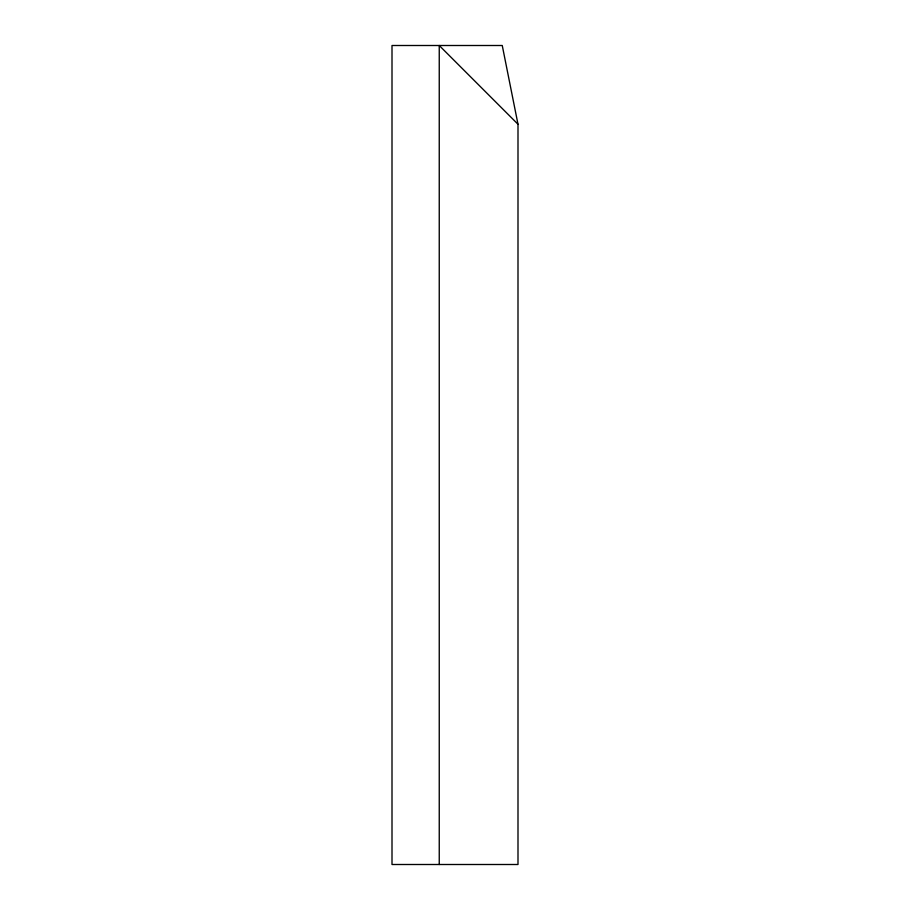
<?xml version="1.0" encoding="UTF-8"?>
<svg xmlns="http://www.w3.org/2000/svg" width="910" height="910" viewBox="0 0 910 910"><rect width="100%" height="100%" fill="white"/><g stroke="black" fill="none" stroke-linecap="round" stroke-linejoin="round"><path stroke-width="1.36" d="M517.995 124.249L502.252 45.5L392.005 45.5L392.005 864.5L517.995 864.5L517.995 124.249L439.246 45.5L439.246 864.5"/></g></svg>
